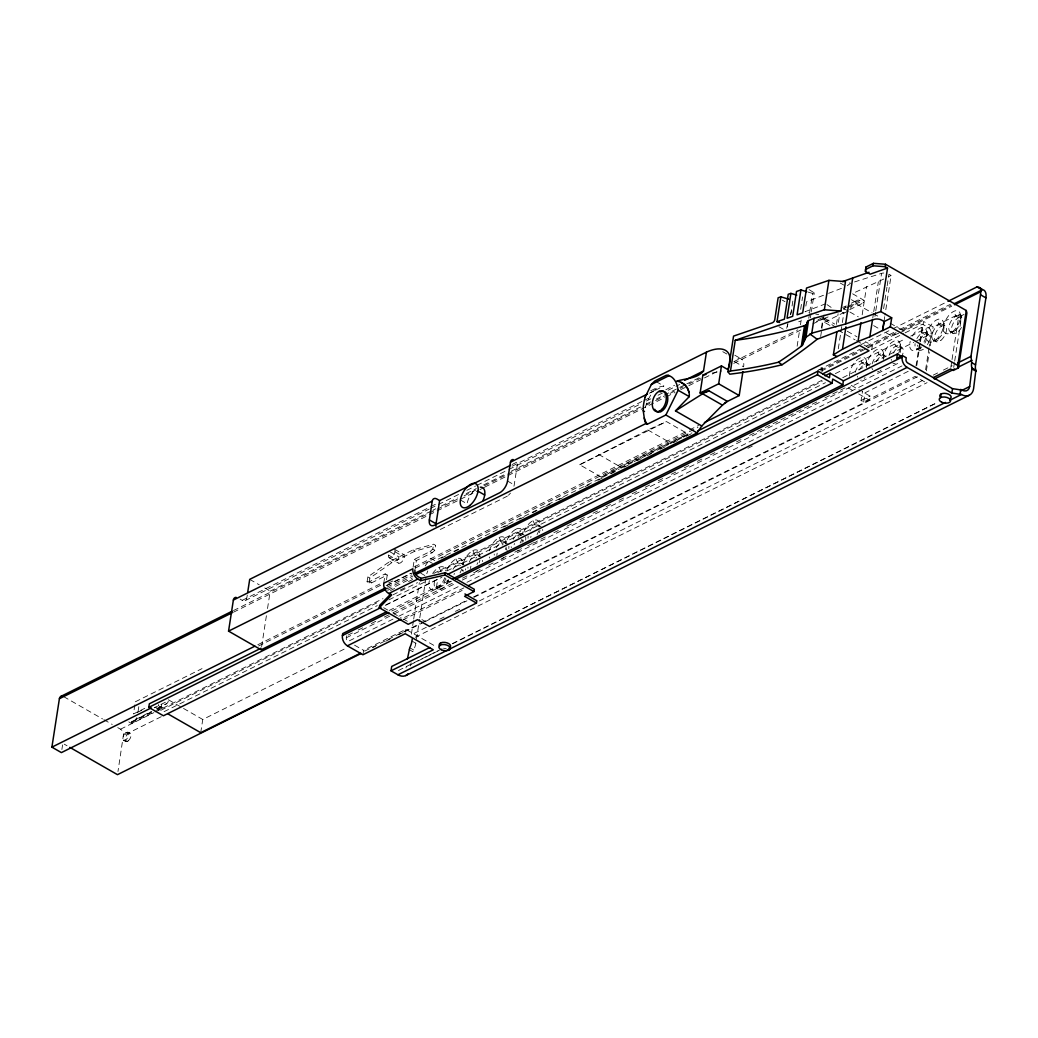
<?xml version="1.0" encoding="UTF-8"?>
<svg xmlns="http://www.w3.org/2000/svg" width="1038" height="1038" viewBox="0 0 1038 1038"><rect width="100%" height="100%" fill="white"/><g stroke="black" fill="none" stroke-linecap="round" stroke-linejoin="round"><path stroke-width="0.75" stroke-dasharray="5 3.75" d="M117.748 727.625L120.512 729.208A4.905 3.374 63.6 0 1 123.561 734.074L117.969 771.519M905.097 332.848L922.484 324.206L928.154 327.45A4.905 3.374 63.6 0 1 931.203 332.316L929.244 346.238M786.532 328.255A2.816 1.881 -47.9 0 0 787.167 326.775L787.621 323.856M61.878 749.514L62.591 744.895M128.816 721.903L131.411 723.382L131.592 722.176A1.44 0.986 63.6 0 1 131.956 721.54L151.159 711.38M134.875 704.828L133.461 713.962L144.723 708.344M138.054 711.614L139.235 704.011M157.322 708.928L166.664 703.673A6.643 4.567 63.6 0 0 168.338 700.767L154.247 707.773L158.516 705.749L158.697 704.53M155.7 707.41L160.786 710.329L161.733 704.244M158.178 710.07L162.395 707.968L162.59 706.748A1.44 0.986 63.6 0 1 162.953 706.125M200.71 732.672L202.76 719.477L346.303 648.075M247.278 595.046L246.785 598.186A5.203 3.568 63.6 0 1 242.217 600.34L240.076 599.108M261.628 646.622L266.532 614.898M267.519 608.553L270.217 591.115L431.328 510.968M393.026 619.089L348.067 641.458A2.893 1.985 63.6 0 1 346.29 637.786L346.588 635.814M367.076 581.76L369.463 581.695L385.202 573.871L387.252 575.052L371.513 582.876L367.076 581.76L367.828 576.894L389.886 561.428L413.02 549.919L433.573 544.197L435.623 545.365L434.87 550.244L432.093 552.748L416.368 560.572L415.161 568.383M369.126 582.941L369.878 578.075L391.936 562.609L415.07 551.1L435.623 545.365M362.95 654.744L363.624 650.359L405.884 629.339L433.962 645.428M383.749 583.252L385.202 573.871M386.525 579.736L387.252 575.052M413.098 567.202L414.318 559.391L430.043 551.567L432.82 549.063L433.573 544.197M405.43 632.259L405.884 629.339M413.461 620.581L411.269 634.802L427.215 626.861M413.708 619.011L419.339 582.681M410.594 665.89L411.087 662.737M408.907 649.464L412.8 651.682L413.63 649.983A14.441 7.318 -60.2 0 0 415.836 643.275L419.534 619.362M419.78 617.766L425.956 577.907M513.94 486.251A10.069 5.099 -60.2 0 0 514.225 484.876L517.819 461.663L512.019 464.544M790.722 314.631L793.369 297.543M800.661 309.311L802.582 296.881M797.132 346.238L799.74 329.435M800.454 324.816L801.18 320.106M805.851 306.067L806.513 301.811L827.143 293.871M808.771 318.303L809.484 313.645M809.731 312.088L812.611 293.443L814.246 292.885L811.366 311.53M810.406 317.745L811.119 313.074M821.434 327.813L823.082 317.2M820.669 336.481L821.655 330.097M821.901 328.501L824.094 314.358M829.946 325.452L824.367 322.26L824.951 318.458L829.103 316.395M822.161 371.539L822.641 368.464L819.76 366.816M836.459 324.388L838.107 313.774M838.393 322.364L839.599 314.631M838.289 348.807L842.129 324.051M842.363 322.507L843.803 313.217L847.384 311.426M849.629 309.7L863.668 302.707L864.031 300.332L852.315 293.624L886.854 277.6M862.176 314.812L866.548 286.553M872.776 317.939L873.503 313.229M873.737 311.66L878.356 281.83M924.65 381.88L915.101 376.405L863.642 402.004L861.06 400.525L862.487 391.3M874.917 316.447L875.579 312.14M875.8 310.699L881.586 273.357A5.774 3.01 8.8 0 1 884.454 273.033M863.642 402.004L865.069 392.779L908.535 371.15M856.441 340.646L871.777 349.43L872.361 345.628L865.394 341.632M473.393 597.032L869.364 400.058L869.974 396.088L861.968 391.495M883.61 308.727L886.945 287.176M887.166 285.735L888.943 274.253L891.11 275.485L884.973 315.111M883.987 321.456L884.726 316.694M916.022 365.999L919.616 342.774M919.85 341.23L922.484 324.206M916.801 365.415L920.2 343.435M920.447 341.865L923.612 321.456L933.162 326.931L959.086 314.034L961.733 315.552L964.315 314.267M925.598 369.762L928.997 347.808M926.363 370.89L929.27 352.051M930.243 345.771L933.162 326.931M950.821 367.413L951.794 361.133M952.028 359.563L959.086 314.034M953.714 367.361L954.441 362.651M954.688 361.081L961.733 315.552M394.933 550.062A5.047 2.556 -60.2 0 1 391.793 557.185A5.047 2.556 -60.2 0 1 388.407 555.032L388.549 554.37M855.779 301.993L855.779 301.993A4.905 3.374 63.6 0 1 859.944 300.579L863.668 302.707M787.167 326.775L787.985 323.765M790.437 314.735L791.657 310.206M846.346 305.899L843.686 309.311L846.152 310.725M645.312 407.713A27.066 13.715 -60.2 0 1 653.304 391.144L657.975 387.187L663.84 386.019L649.399 393.207M425.282 565.918A14.441 7.318 -60.2 0 1 428.642 561.195L431.068 558.483L434.961 560.715L619.375 468.981M850.252 308.234L855.701 302.149L851.381 299.684M847.345 285.697L850.511 283.27L847.748 281.687M125.961 732.659L127.739 732.127A4.619 2.336 -60.2 0 1 127.531 737.966A4.619 2.336 -60.2 0 1 122.886 739.38A4.619 2.336 -60.2 0 1 125.961 732.659L127.739 732.127M579.684 464.739L647.829 429.927L666.461 421.571L688.051 433.949L601.274 477.117L579.684 464.739L666.461 421.571M601.274 477.117L620.218 466.776L688.051 433.949M650.748 390.781L657.975 387.187M650.424 392.585L653.304 391.144M888.269 276.899L891.11 275.485M242.217 600.34L429.485 507.297M430.835 506.505L436.739 503.69M512.136 466.192L642.665 401.135M644.079 400.551L651.371 396.801M665.825 389.73L674.583 385.254M245.163 600.626L429.148 509.113M430.588 508.386L461.015 493.258M466.815 490.377L475.508 486.044M476.948 485.33L507.374 470.188M508.828 469.474L640.654 403.899M646.44 401.018L650.787 398.851M658.027 395.244L662.374 393.091M668.174 390.21L679.76 384.436M432.781 510.242L435.688 508.802M441.487 505.908L457.46 497.968M466.166 493.634L476.325 488.587M483.578 484.98L505.35 474.145M511.163 471.252L640.342 407M646.142 404.106L650.502 401.94M656.301 399.059L685.327 384.618M686.78 383.891L699.846 377.391M233.524 610.539L427.864 513.862M429.317 513.135L458.316 498.707M464.116 495.827L475.728 490.053M484.422 485.719L506.181 474.898M507.634 474.171L641.056 407.804M646.856 404.911L649.762 403.471M655.562 400.59L664.268 396.257M670.068 393.376L674.415 391.209M680.214 388.316L683.121 386.876M688.921 383.995L700.52 378.221M733.879 361.626L797.69 329.889M817.996 319.782L822.356 317.615M842.648 307.52L845.555 306.08M851.355 303.187L857.154 300.306M233.407 612.251L478.505 490.325M479.958 489.599L484.305 487.432M484.798 487.082L506.57 476.247M508.023 475.534L664.826 397.528M666.279 396.814L674.985 392.481M680.798 389.587L687.351 386.434M688.804 385.708L719.256 370.566M733.762 363.352L801.933 329.435M812.91 323.869L828.039 316.447M843.401 308.701L846.307 307.248M847.761 306.534L859.944 300.579M847.073 307.754L864.031 300.332M824.367 322.26L844.011 312.49M135.342 701.779L202.021 668.615M257.8 644.728L381.05 583.408M414.396 566.826L688.441 430.485M689.53 429.914L698.6 425.437M860.878 344.681L891.37 329.513M892.823 328.787L946.539 302.058M258.592 645.973L381.841 584.654M415.2 568.071L697.964 427.409M388.575 583.045L392.727 580.982M620.815 468.255L632.44 462.481M633.894 461.754L655.666 450.92M657.119 450.194L668.731 444.42M670.185 443.693L681.81 437.919M683.264 437.193L691.97 432.859M818.294 370.021L860.411 349.079M866.211 346.186L893.796 332.458M899.609 329.565L950.432 304.29M386.201 585.562L410.853 573.3M441.293 558.159L445.652 555.992M454.346 551.671L458.692 549.504M503.651 527.148L507.997 524.981M519.597 519.208L523.943 517.041M532.65 512.72L536.996 510.553M545.69 506.233L550.049 504.066M558.742 499.732L563.089 497.565M584.848 486.757L589.195 484.59M597.888 480.257L602.248 478.103M610.941 473.769L615.287 471.602M623.994 467.282L628.34 465.115M637.047 460.781L641.393 458.627M647.193 455.734L654.446 452.127M660.246 449.246L667.486 445.639M673.286 442.759L680.539 439.152M686.339 436.258L690.685 434.105M819.735 369.904L822.641 368.464M387.213 585.445L411.865 573.171M820.643 370.203L862.708 349.274M868.521 346.381L896.079 332.666M901.879 329.786L951.21 305.25M821.356 371.059L866.263 348.716M867.703 348.002L896.676 333.587M902.463 330.707L951.716 306.21M387.161 587.106L411.775 574.857M137.314 712.483L144.36 708.98M899.959 332.783L923.612 321.456M386.655 589.052L412.761 576.064M387.654 590.298L412.294 578.036M871.777 349.43L903.657 333.574M390.483 590.531L394.648 588.455M408.505 581.565L412.67 579.502M156.803 708.578L166.664 703.673M131.956 721.54L151.678 711.731M131.592 722.176L151.314 712.353M156.959 709.551L162.59 706.748M131.411 723.382L156.764 710.77M120.512 729.208L153.871 712.626M155.311 711.899L382.957 598.654M400.37 589.999L407.61 586.392M433.715 573.417L822.304 380.103M835.356 373.615L904.954 338.985M910.754 336.104L928.154 327.45M160.786 710.329L379.804 601.378M392.857 594.891L417.51 582.616M437.815 572.522L822.187 381.322M164.069 711.679L377.287 605.621M388.887 599.847L426.605 581.085M446.911 570.978L825.47 382.672M161.253 716.7L123.548 735.449L123.561 734.074M385.993 604.894L438.192 578.932M842.739 377.689L913.79 342.345M915.231 341.632L931.19 333.691L931.203 332.316M385.358 605.388L441.916 577.258M389.094 610.513L449.973 580.229M391.702 611.032L451.154 581.449M348.041 635.1L352.388 632.933M358.188 630.053L365.441 626.446M371.241 623.566L378.481 619.958M384.281 617.078L391.534 613.471M392.974 612.744L453.853 582.461M462.559 578.14L469.799 574.533M475.599 571.64L482.852 568.046M488.651 565.152L495.892 561.545M501.691 558.665L508.944 555.058M514.731 552.177L521.984 548.57M527.784 545.69L535.024 542.083M540.824 539.202L548.077 535.595M553.877 532.715L561.117 529.108M566.917 526.214L574.17 522.607M579.97 519.727L587.21 516.12M593.009 513.239L600.262 509.632M606.049 506.752L613.302 503.145M619.102 500.264L626.342 496.657M632.142 493.777L639.395 490.17M645.195 487.276L652.435 483.682M658.235 480.789L665.488 477.182M671.288 474.301L678.528 470.694M684.327 467.814L691.58 464.207M697.367 461.326L704.62 457.719M710.42 454.839L717.673 451.232M723.46 448.351L730.713 444.744M736.513 441.851L743.753 438.244M749.553 435.363L819.138 400.759M824.925 397.865L846.671 387.057L853.34 390.885M346.29 637.786L392.688 614.704M394.142 613.977L455.046 583.68M462.299 580.073L900.206 362.236M398.826 616.209L459.73 585.912M466.97 582.305L901.983 365.908M463.882 587.897L402.433 618.466L407.35 621.282M402.848 619.946L465.193 588.922M747.931 448.273L752.29 446.106M861.06 400.525L869.974 396.088M364.61 651.15L419.728 623.721M421.181 623.008L466.14 600.639M372.681 647.712L375.574 646.272M385.721 641.225L390.08 639.058M398.774 634.724L403.12 632.57M404.573 631.844L423.426 622.463M424.879 621.749L466.918 600.833M474.171 597.226L917.864 376.509M439.814 619.167L444.082 617.039M455.461 611.382L459.73 609.254M479.413 600.898L923.132 380.168M933.279 375.12L937.625 372.953M943.425 370.073L952.131 365.739M415.2 637.293L927.064 382.659M442.071 648.789L398.618 670.405A8.667 5.956 63.6 0 0 399.643 670.898M452.205 643.755L937.457 402.368M438.088 650.969L406.221 666.824A8.667 5.956 63.6 0 1 405.962 667.914M452.581 643.755L937.82 402.368M950.315 333.068L953.611 331.511L956.206 332.99M933.409 341.476L936.704 339.919L939.299 341.398M916.515 349.884L919.811 348.327L922.393 349.819M435.688 589.078L438.983 587.521L441.565 589M898.597 333.315L891.733 335.988L884.765 332.004M828.609 293.313L841.87 288.201M825.729 303.745L804.969 311.737L809.562 312.723M798.728 321.741L800.376 321.183M854.495 281.947L881.586 273.357M712.237 373.057L721.592 370.968M815.673 314.047L818.735 314.696M808.226 292.132L812.611 293.443M959.242 315.902L961.837 317.394M958.58 317.654L955.985 316.175L953.675 311.4M942.335 324.31L944.93 325.802M941.674 326.062L939.092 324.583L936.769 319.808M950.367 331.771L952.962 333.263M840.248 283.037L843.881 285.113M925.429 332.718L928.024 334.21M924.767 334.47L922.185 332.99L919.863 328.216M933.46 340.179L936.055 341.671M856.661 304.004L871.998 312.788M873.399 313.593L878.978 316.785M890.137 323.181L904.072 331.174M916.554 348.599L919.149 350.078M844.322 308.831L848.513 311.218M849.901 312.023L858.27 316.811M873.607 325.608L879.186 328.799M899.142 345.797L901.724 347.289M898.48 347.548L895.885 346.069L893.562 341.294M824.951 318.458L834.708 324.051M847.268 331.252L857.025 336.844M882.235 354.218L884.83 355.697M838.315 330.253L855.04 339.841M881.573 355.956L878.978 354.477L876.669 349.702M782.276 300.125L785.026 301.708M865.329 362.625L867.924 364.104M864.667 364.377L862.072 362.885L859.762 358.11M778.928 326.723L784.326 329.812M851.29 385.383L860.632 390.729M858.686 393.934L869.364 400.058M734.813 355.217L741.288 358.927M722.772 351.687L726.782 353.984M734.645 361.691L743.636 366.842A14.441 7.318 -60.2 0 0 736.137 359.343M656.211 381.647L663.84 386.019M647.829 429.927L669.432 442.292M598.615 454.397L620.218 466.776M507.53 481.048L514.225 484.876M538.514 525.189L541.109 526.681M521.608 533.597L524.203 535.089M460.366 499.979L467.061 503.806A13.572 6.877 -60.2 0 1 476.26 488.807M520.959 535.349L518.364 533.869L516.042 529.095A12.845 6.513 -60.2 0 0 506.375 542.342M504.715 542.018L507.297 543.497M461.508 563.504L464.103 564.983M432.82 549.063L434.87 550.244M430.043 551.567L432.093 552.748M413.02 549.919L415.07 551.1M428.642 561.195L432.535 563.426M414.318 559.391L416.368 560.572M394.544 549.284L403.821 554.603A5.047 2.556 -60.2 0 1 402.809 560.624A5.047 2.556 -60.2 0 1 398.216 562.907A5.047 2.556 -60.2 0 1 399.046 556.991L389.756 551.671M394.985 551.762L404.262 557.082M420.805 573.21L424.853 575.532M388.407 555.032L397.697 560.351M389.224 557.808L398.514 563.128M389.886 561.428L391.936 562.609M435.726 587.78L438.321 589.273M367.828 576.894L369.878 578.075M369.463 581.695L371.513 582.876M421.934 619.582L425.891 621.853M383.658 607.71L387.68 610.007M393.039 613.082L401.083 617.688M411.943 641.043L415.836 643.275M409.751 647.764L413.63 649.983M249.704 579.36L259.279 584.835M264.742 587.975L270.217 591.115M354.555 645.169L363.624 650.359M168.403 699.794L182.143 707.669M183.518 708.448L202.76 719.477M158.516 705.749L162.395 707.968M128.089 732.244L130.256 733.477M126.441 732.374L128.595 733.619M63.72 696.667L102.503 718.893M103.891 719.684L112.208 724.446M125.235 740.172L127.389 741.404M123.587 740.302L125.741 741.547M64.239 744.155L67.042 745.764M809.121 289.641L814.246 292.885M826.988 304.601L833.293 308.857M835.992 327.424L823.381 318.913A334.885 174.475 8.8 0 1 815.855 321.546M532.948 520.687L535.271 525.462L537.853 526.941A9.095 4.606 -60.2 0 1 539.63 526.409M489.469 550.75A12.845 6.513 -60.2 0 1 499.135 537.502L501.458 542.277L504.053 543.756A9.095 4.606 -60.2 0 1 505.817 543.224M463.169 563.829A12.845 6.513 -60.2 0 1 472.848 550.581L475.157 555.356L477.752 556.848A9.095 4.606 -60.2 0 0 475.871 558.133M455.942 558.989L458.264 563.764L460.846 565.256A9.095 4.606 -60.2 0 0 459.912 565.801M439.035 567.397L441.358 572.172M960.461 314.929L960.799 318.666M943.555 323.337L943.892 327.074M926.649 331.745L926.986 335.495M900.361 344.824L900.699 348.573M883.455 353.231L883.792 356.981M866.548 361.639L866.886 365.389A9.095 4.606 -60.2 0 0 861.605 363.144A9.095 4.606 -60.2 0 0 855.234 372.266M479.634 554.11L479.854 556.615M462.727 562.531L462.948 565.022M510.462 493.089A10.069 5.099 -60.2 0 1 508.451 495.204M507.4 496.021A10.069 5.099 -60.2 0 1 506.362 496.631L441.267 529.004A10.069 5.099 -60.2 0 1 437.673 529.302M472.848 550.581A12.845 6.513 -60.2 0 1 479.686 555.615M477.856 562.635A12.845 6.513 -60.2 0 1 476.948 564.425M463.415 571.147A12.845 6.513 -60.2 0 1 462.961 570.044M469.241 562.168A9.095 4.606 -60.2 0 1 475.157 555.356A9.095 4.606 -60.2 0 1 479.79 556.926M479.893 560.079A9.095 4.606 -60.2 0 1 479.232 562.596M467.982 568.201A9.095 4.606 -60.2 0 1 467.943 567.137M446.833 570.433A12.845 6.513 -60.2 0 1 456.59 558.704A12.845 6.513 -60.2 0 1 462.779 564.023M461.689 569.226A12.845 6.513 -60.2 0 1 460.042 572.833M451.296 581.176A12.845 6.513 -60.2 0 1 446.055 578.451M452.983 569.304A9.095 4.606 -60.2 0 1 462.559 564.542M462.727 569.732A9.095 4.606 -60.2 0 1 462.325 571.004M432.638 573.508A12.845 6.513 -60.2 0 1 445.821 570.939M444.796 577.634A12.845 6.513 -60.2 0 1 433.78 589.74A12.845 6.513 -60.2 0 1 429.369 580.644M445.821 578.14A9.095 4.606 -60.2 0 1 437.634 587.988A9.095 4.606 -60.2 0 1 434.909 580.268M482.592 560.403A9.095 4.606 -60.2 0 1 482.488 561.571M477.272 570.9A9.095 4.606 -60.2 0 1 476.325 571.627M475.378 572.185A9.095 4.606 -60.2 0 1 473.613 572.716M470.538 568.616A9.095 4.606 -60.2 0 1 470.915 566.216M478.661 556.472A9.095 4.606 -60.2 0 1 480.309 556.342M465.699 568.811A9.095 4.606 -60.2 0 1 465.582 569.979M454.008 574.624A9.095 4.606 -60.2 0 1 454.397 573.352M448.416 579.619A9.095 4.606 -60.2 0 1 439.398 589.545A9.095 4.606 -60.2 0 1 438.672 579.204M523.84 532.131A12.845 6.513 -60.2 0 1 533.597 520.388A12.845 6.513 -60.2 0 1 539.786 525.721M538.696 530.911A12.845 6.513 -60.2 0 1 537.048 534.531M523.528 541.252A12.845 6.513 -60.2 0 1 523.061 540.149M529.99 531.002A9.095 4.606 -60.2 0 1 539.89 527.019M539.994 530.184A9.095 4.606 -60.2 0 1 539.345 532.702M528.083 538.294A9.095 4.606 -60.2 0 1 528.16 536.075M516.042 529.095A12.845 6.513 -60.2 0 1 522.88 534.129M521.803 539.319A12.845 6.513 -60.2 0 1 520.142 542.939M507.271 550.529A12.845 6.513 -60.2 0 1 506.155 548.557M513.083 539.41A9.095 4.606 -60.2 0 1 522.659 534.648M522.828 539.825A9.095 4.606 -60.2 0 1 521.906 542.394M511.358 547.649A9.095 4.606 -60.2 0 1 511.176 546.702M542.666 529.445A9.095 4.606 -60.2 0 1 542.705 530.509M537.373 541.006A9.095 4.606 -60.2 0 1 532.922 542.783M530.755 537.554A9.095 4.606 -60.2 0 1 531.015 536.322M525.578 536.918A9.095 4.606 -60.2 0 1 525.682 540.084M521.4 548.518A9.095 4.606 -60.2 0 1 520.466 549.413M519.519 550.14A9.095 4.606 -60.2 0 1 517.664 551.061M514.108 544.729A9.095 4.606 -60.2 0 1 514.511 543.458M518.144 537.528A9.095 4.606 -60.2 0 1 519.065 536.633M520.012 535.906A9.095 4.606 -60.2 0 1 521.867 534.985M499.135 537.502A12.845 6.513 -60.2 0 1 505.986 542.537M489.715 558.068A12.845 6.513 -60.2 0 1 489.248 556.965M496.177 547.817A9.095 4.606 -60.2 0 1 506.077 543.847M506.181 547A9.095 4.606 -60.2 0 1 505.532 549.517M494.283 555.122A9.095 4.606 -60.2 0 1 494.244 554.058M508.854 546.26A9.095 4.606 -60.2 0 1 508.776 548.492M503.56 557.821A9.095 4.606 -60.2 0 1 500.77 559.469M496.839 555.538A9.095 4.606 -60.2 0 1 497.202 553.137M502.158 545.041A9.095 4.606 -60.2 0 1 503.106 544.314M849.616 376.249A12.845 6.513 -60.2 0 1 859.101 358.473A12.845 6.513 -60.2 0 1 866.081 366.531M872.141 363.858A9.095 4.606 -60.2 0 1 878.978 354.477A9.095 4.606 -60.2 0 1 883.818 358.045M872.776 369.658A9.095 4.606 -60.2 0 1 871.985 368.256M866.522 367.841A12.845 6.513 -60.2 0 1 876.007 350.066A12.845 6.513 -60.2 0 1 882.975 358.123M883.429 359.433A12.845 6.513 -60.2 0 1 894.224 340.996A12.845 6.513 -60.2 0 1 898.571 353.348M889.047 355.45A9.095 4.606 -60.2 0 1 897.234 345.589A9.095 4.606 -60.2 0 1 899.959 353.309M859.399 369.917A9.095 4.606 -60.2 0 1 869.299 365.934M865.108 377.534A9.095 4.606 -60.2 0 1 864.187 378.429M861.384 380.077A9.095 4.606 -60.2 0 1 860.528 380.245M857.492 377.209A9.095 4.606 -60.2 0 1 857.453 376.145M876.293 361.509A9.095 4.606 -60.2 0 1 885.868 356.748M881.08 370.021A9.095 4.606 -60.2 0 1 880.133 370.748M879.199 371.306A9.095 4.606 -60.2 0 1 877.434 371.838M893.199 353.102A9.095 4.606 -60.2 0 1 901.036 347.055A9.095 4.606 -60.2 0 1 902.554 354.788M895.197 363.261A9.095 4.606 -60.2 0 1 892.849 363.157M891.292 360.394A9.095 4.606 -60.2 0 1 891.266 359.33M912.415 336.04A12.845 6.513 -60.2 0 1 924.456 327.839A12.845 6.513 -60.2 0 1 923.963 342.06M920.485 346.822A12.845 6.513 -60.2 0 1 911.922 350.26A12.845 6.513 -60.2 0 1 910.196 341.463M916.904 338.531A9.095 4.606 -60.2 0 1 925.74 332.913A9.095 4.606 -60.2 0 1 924.339 344.006M921.692 347.042A9.095 4.606 -60.2 0 1 915.075 343.604M919.499 340.01A9.095 4.606 -60.2 0 1 928.335 334.405A9.095 4.606 -60.2 0 1 926.934 345.485M923.34 349.261A9.095 4.606 -60.2 0 1 917.67 345.083M961.486 327.45A9.095 4.606 -60.2 0 1 952.547 332.99A9.095 4.606 -60.2 0 1 954.311 321.598A9.095 4.606 -60.2 0 1 962.875 318.432M446.197 648.516A5.774 3.01 8.8 0 1 443.524 648.205M426.8 573.677A14.441 7.318 -60.2 0 1 427.786 570.952M386.889 589.013A5.346 3.672 63.6 0 1 386.473 588.287M843.803 313.217A72.18 37.602 8.8 0 1 842.298 312.555M136.925 717.595A6.643 4.567 63.6 0 1 135.667 719.087M128.193 740.885A4.619 2.336 -60.2 0 0 130.554 733.697A4.619 2.336 -60.2 0 0 125.248 737.953A4.619 2.336 -60.2 0 0 128.193 740.885M935.627 340.036A12.845 6.513 -60.2 0 0 942.193 320.041A12.845 6.513 -60.2 0 0 927.453 331.849A12.845 6.513 -60.2 0 0 935.627 340.036M938.287 338.894A9.095 4.606 -60.2 0 0 942.919 324.738A9.095 4.606 -60.2 0 0 932.487 333.107A9.095 4.606 -60.2 0 0 938.287 338.894M940.869 340.386A9.095 4.606 -60.2 0 0 945.514 326.23A9.095 4.606 -60.2 0 0 935.082 334.586A9.095 4.606 -60.2 0 0 940.869 340.386M952.534 331.628A12.845 6.513 -60.2 0 0 959.086 311.634A12.845 6.513 -60.2 0 0 944.359 323.441A12.845 6.513 -60.2 0 0 952.534 331.628M955.181 330.486A9.095 4.606 -60.2 0 0 959.826 316.331A9.095 4.606 -60.2 0 0 949.394 324.699A9.095 4.606 -60.2 0 0 955.181 330.486"/><path stroke-width="1.5" d="M814.09 318.316L808.524 320.573L805.916 337.389L802.348 345.343A8.589 6.228 -16.1 0 1 801.336 346.212A396.14 286.955 -16.1 0 1 778.526 362.184A329.474 171.659 8.8 0 1 730.493 370.994L728.027 371.838L729.805 374.186A334.885 174.475 8.8 0 0 782.042 364.753A402.42 291.496 -16.1 0 0 795.718 355.398A403.159 292.041 -16.1 0 0 817.153 339.257L844.361 328.864L874.476 319.315A5.774 3.01 8.8 0 1 881.833 320.21L884.181 321.559L891.694 317.823L880.808 311.582L845.594 323.973L811.794 333.172L814.09 318.316L840.923 311.011L845.477 281.609L828.908 280.364L806.552 288.019L802.698 312.892L797.08 314.812L800.934 289.952L806.773 291.691M880.808 311.582L887.542 268.051L870.155 274.175L865.458 271.489L865.9 267.077L873.412 263.341L885.531 264.249L966.287 310.531L966.897 312.983L958.398 367.932L953.234 370.501L950.574 368.983L933.292 377.585M865.9 267.077L865.458 271.489M151.301 707.877L61.398 752.602L51.9 747.152L59.4 698.704A4.905 3.374 63.6 0 1 61.982 696.161M380.998 607.554L163.433 715.779L148.784 707.384L149.342 703.777L261.018 648.218M385.708 587.832L261.135 649.801L228.555 631.13L233.368 600.042A5.203 3.568 63.6 0 1 236.106 597.356M247.758 591.907L249.704 579.36L706.437 352.154C723.226 344.421 735.241 350.52 727.82 369.58L721.449 365.921L702.882 375.159L700.118 393.026L709.239 390.989L727.417 401.408L739.199 395.556L742.897 371.63M408.155 673.701A13.857 9.524 63.6 0 1 397.93 674.791L391.028 670.833L433.287 649.814L405.209 633.725L362.95 654.744L347.393 645.831A8.083 5.553 63.6 0 1 342.397 635.554L342.709 633.595L386.188 611.966M464.933 593.957L476.805 600.768L476.455 603.078L429.498 626.433L417.613 619.634L408.219 624.305L379.285 607.723L379.636 605.401L390.794 593.97M391.028 670.833L391.702 666.448L429.732 647.53M407.441 658.922L409.751 647.764A14.441 7.318 -60.2 0 0 411.943 641.043L412.307 638.733M513.174 459.523A5.203 3.568 63.6 0 0 510.437 462.208L507.53 481.048A10.069 5.099 -60.2 0 1 499.667 492.791L434.572 525.176A10.069 5.099 -60.2 0 1 429.343 519.934L432.249 501.107A5.203 3.568 63.6 0 1 436.816 498.954L439.632 500.563L510.579 465.271M379.285 607.723L391.547 595.137L388.744 593.528A8.083 5.553 63.6 0 1 383.749 583.252L412.865 568.772A8.083 5.553 63.6 0 0 417.847 579.048L420.662 580.657L421.013 578.348L445.38 572.704L474.314 589.286L473.964 591.595L464.57 596.266L476.455 603.078M435.947 526.24A10.069 5.099 -60.2 0 1 436.038 523.775L439.632 500.563M420.662 580.657L445.017 575.013L445.38 572.704M440.255 645.13L440.592 642.937M448.883 650.086L449.233 647.894M727.417 401.408L722.448 405.144L701.792 425.969L675.479 410.892L689.271 396.62C689.985 389.094 684.353 381.75 676.659 381.218C685.249 378.312 697.419 378.766 703.53 370.981L706.437 352.154M700.118 393.026L718.672 383.801L721.449 365.921M728.027 371.838L733.555 336.104L772.194 322.857A2.906 1.739 -53.9 0 0 774.776 319.665L778.137 297.763L780.861 296.829L788.659 299.152M730.493 370.994L735.241 340.308L824.354 309.765L840.923 311.011M779.616 322.468L777.021 321.689L780.861 296.829M796.743 295.129L790.904 293.391L787.051 318.251L792.669 316.331L796.522 291.457L800.934 289.952M801.336 346.212L804.528 325.634A7.149 3.724 8.8 0 0 807.006 323.83M802.348 345.343L805.449 325.257M804.333 340.905L807.162 322.649A5.67 2.958 8.8 0 1 808.355 320.651L808.524 320.573M824.354 309.765L828.908 280.364M415.667 574.624L817.425 374.77L817.996 371.15L829.44 377.715L830.128 373.252L843.401 380.855L897.403 353.997L901.282 356.229M837.095 356.54A72.18 37.602 8.8 0 1 833.371 354.866L836.965 331.654M447.715 574.364L832.087 383.165L832.723 379.065L842.791 384.826L843.401 380.855M845.594 323.973L852.717 278.002L869.04 272.267M833.371 354.866L842.48 349.235L845.944 326.879M842.48 349.235L858.037 341.502L860.956 322.662M865.523 269.517L873.036 265.78L873.412 263.341M858.037 341.502L869.857 336.779L872.53 319.509M887.542 268.051L885.155 266.688L885.531 264.249M869.857 336.779L882.598 330.434L883.987 321.456M882.598 330.434L884.181 321.559M882.793 330.551L890.306 326.814L891.694 317.823M897.403 353.997L896.728 358.344L902.359 355.541L906.252 357.773L906.005 359.356A2.893 1.985 63.6 0 0 907.783 363.028L952.521 388.653L962.083 390.119A8.667 5.956 63.6 0 0 969.687 386.525L971.97 368.075A14.441 7.318 -60.2 0 1 971.659 362.612L970.984 356.371L980.508 294.779A14.441 7.318 -60.2 0 0 980.676 291.795L981.676 290.095A14.441 7.318 -60.2 0 0 978.964 287.435L977.03 286.89L947.992 301.344M978.964 287.435L982.856 289.667A14.441 7.318 -60.2 0 1 985.918 297.88L975.551 364.844A14.441 7.318 -60.2 0 0 975.863 370.306L973.579 388.744A13.857 9.524 63.6 0 1 961.409 394.492L951.846 393.039L907.108 367.4A8.083 5.553 63.6 0 1 902.113 357.124L902.359 355.541M940.571 397.593L941.142 393.947M951.846 393.039L952.521 388.653M958.398 367.932L957.789 365.48L966.287 310.531M960.072 393.739L960.747 389.354M645.091 397.282L651.332 384.501A27.066 13.715 -60.2 0 1 654.939 380.92L666.279 375.276A26.871 13.611 -60.2 0 1 668.057 375.367C674.583 376.924 677.425 384.203 678.112 390.236L665.877 414.992L647.258 424.257L645.96 423.504A27.066 13.715 -60.2 0 1 644.261 417.938L643.223 410.75A27.896 16.842 -72.2 0 1 645.091 397.515M980.949 291.418L981.377 290.705M414.681 573.417L697.147 432.911L701.792 425.969M805.099 338.362L805.916 337.389M806.552 336.831L811.898 333.185M724.433 403.354L726.431 401.953M675.479 410.892L702.622 393.791A18.736 12.78 -46.5 0 1 709.239 390.989M842.609 281.57L852.717 278.002M651.332 384.501L669.147 375.626L668.057 375.367M233.368 600.042L432.249 501.107M510.437 462.208L647.53 394.012M684.678 380.349L703.53 370.981M60.931 696.381L232.071 611.252M59.4 698.704L232.175 612.757M228.555 631.13L645.96 423.504M51.9 747.152L254.894 646.168M704.4 422.557L859.542 345.369L869.04 350.818L822.641 373.901M697.601 431.042L817.996 371.15M954.104 303.81L981.676 290.095M954.61 304.77L980.676 291.795M148.784 707.384L385.202 589.779M825.028 375.795L830.128 373.252M388.744 593.528L417.847 579.048M452.866 578.789L842.791 384.826M342.397 635.554L388.809 612.472M455.5 579.295L902.113 357.124M347.393 645.831L400.979 619.18M468.164 585.756L907.108 367.4M360.264 653.304L200.71 732.672L168.143 714.014M361.081 653.486L117.476 774.659L69.844 747.36M957.931 362.859L970.984 356.371M934.317 379.052L954.623 368.957M957.516 367.517L972.022 360.303M961.006 390.846L969.687 386.525M397.93 674.791L945.475 402.42M949.809 400.266L961.409 394.492M405.793 675.569L969.258 395.27M790.904 293.391L788.231 294.299L784.391 319.159L777.021 321.689M702.882 375.159L705.996 374.459M873.036 265.78L885.155 266.688M658.987 391.378L660.518 391.871A10.743 6.488 -72.2 0 1 667.681 396.724A10.743 6.488 -72.2 0 1 663.269 409.958A10.743 6.488 -72.2 0 1 654.731 409.257M659.584 411.022L661.128 411.515M977.03 286.89L980.923 289.122M980.508 294.779L985.918 297.88M971.659 362.612L975.551 364.844M971.97 368.075L975.863 370.306M972.385 369.152L976.265 371.383M890.306 326.814L957.789 365.48M817.425 374.77L832.087 383.165M718.672 383.801L739.199 395.556M702.622 393.791L722.448 405.144M678.112 390.236L689.271 396.62M665.877 414.992L697.147 432.911M643.223 410.75L644.507 411.489M478.012 491.195L484.707 495.022M429.343 519.934L436.038 523.775M445.017 575.013L473.964 591.595M421.013 578.348L418.21 576.739A5.346 3.672 63.6 0 1 414.915 569.94M680.941 382.334L684.613 384.592L687.338 387.914L688.895 392.053M809.912 333.964L817.153 339.257M778.526 362.184L782.042 364.753M480.296 487.172A13.572 6.877 -60.2 0 1 482.942 500.705M647.258 424.257A27.896 16.842 -72.2 0 1 644.261 417.938M807.162 322.649A7.149 3.724 8.8 0 1 807.175 323.246M939.883 396.477A5.774 3.01 8.8 0 1 946.397 393.532A5.774 3.01 8.8 0 1 950.315 398.566M439.606 645.96A5.774 3.01 8.8 0 1 444.965 642.392A5.774 3.01 8.8 0 1 450.181 647.193M804.528 325.634A329.474 171.659 8.8 0 1 735.241 340.308M662.413 408.764A10.743 6.488 -72.2 0 0 663.152 391.209A10.743 6.488 -72.2 0 0 652.305 403.626A10.743 6.488 -72.2 0 0 662.413 408.764M469.76 505.506A13.572 6.877 -60.2 0 0 476.689 484.383A13.572 6.877 -60.2 0 0 461.119 496.865A13.572 6.877 -60.2 0 0 469.76 505.506M941.609 402.186A5.774 3.01 8.8 0 0 950.6 400.979A5.774 3.01 8.8 0 0 942.478 397.048A5.774 3.01 8.8 0 0 941.609 402.186M441.28 649.723A5.774 3.01 8.8 0 0 450.271 648.516A5.774 3.01 8.8 0 0 442.149 644.585A5.774 3.01 8.8 0 0 441.28 649.723"/></g></svg>
